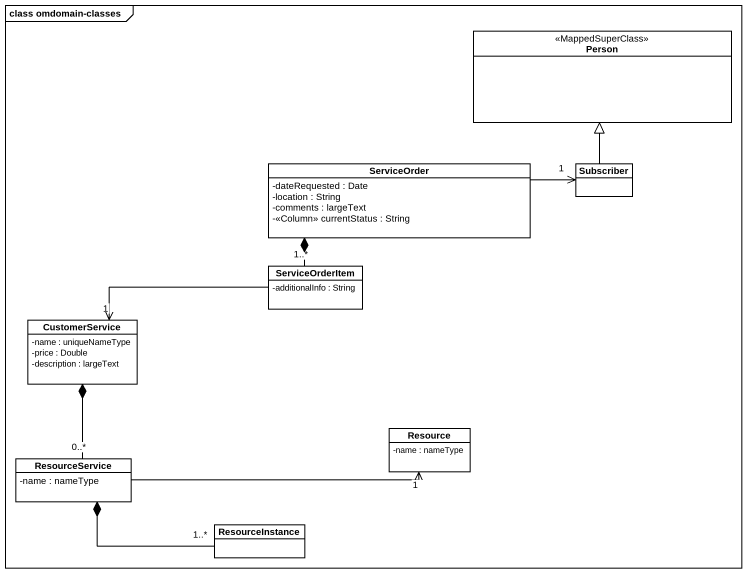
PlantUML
@startuml
mainframe class omdomain-classes
hide circle
hide empty members
skinparam classAttributeIconSize 0
class "Person" as Person_ <<MappedSuperClass>>
class ServiceOrder {
  -dateRequested : Date
  -location : String
  -comments : largeText
  -<<Column>> currentStatus : String
}
class Subscriber
class ServiceOrderItem {
  -additionalInfo : String
}
class CustomerService {
  -name : uniqueNameType
  -price : Double
  -description : largeText
}
class Resource {
  -name : nameType
}
class ResourceService {
  -name : nameType
}
class ResourceInstance
ServiceOrder -right-> "1" Subscriber
ServiceOrder *-- "1..*" ServiceOrderItem
Subscriber -up-|> Person_
ServiceOrderItem -left-> "1" CustomerService
CustomerService *-- "0..*" ResourceService
ResourceService -right-> "1" Resource
ResourceService *-right- "1..*" ResourceInstance
@enduml
